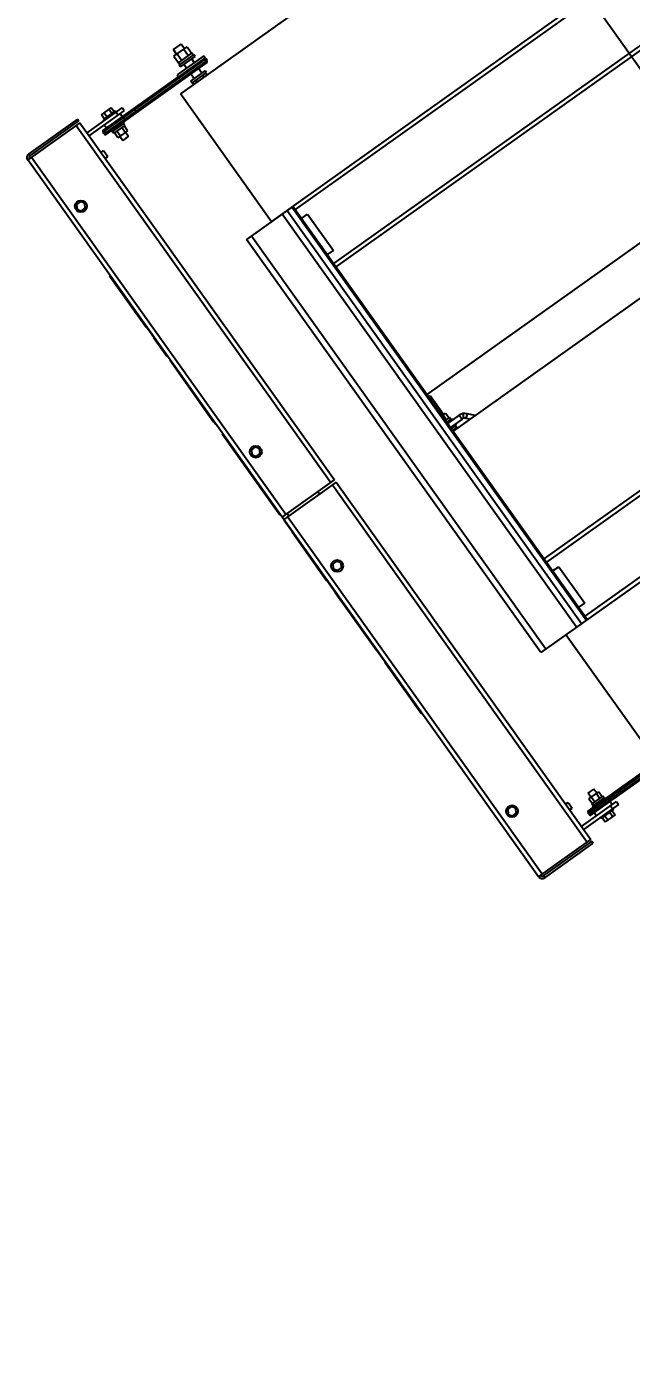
# Model space of a CAD drawing. Header units: feet. Extents: x 2321988 to 2329858, y 6722724 to 6730499.
# Drawn here: x 2326087.82 to 2326090.48, y 6726878.34 to 6726884.22 of the extents above; entities that cross this region are included whole.
import ezdxf

# ---------------------------------------------------------------- set-up
doc = ezdxf.new("R2010")
doc.units = ezdxf.units.FT
doc.header["$MEASUREMENT"] = 0
doc.header["$PDSIZE"] = 5
doc.layers.add('BESS Dimensions', color=3, linetype='Continuous')
doc.layers.add('C-BESS-EQUIPMENT', color=255, linetype='Continuous')
doc.styles.add('TG_DIMS', font='arial.ttf')
doc.dimstyles.new('TG-PROPOSED-ANNO', dxfattribs={"dimtxt": 0.1, "dimasz": 0.1, "dimexe": 0.05, "dimexo": 0.05, "dimgap": 0.02, "dimtad": 0, "dimtih": 1, "dimtoh": 1, "dimdsep": 46, "dimtxsty": 'TG_DIMS', "dimcen": 0, "dimclrd": 256, "dimclre": 256, "dimclrt": 256, "dimaunit": 1, "dimadec": 6, "dimazin": 2, "dimtfac": 1, "dimtofl": 0, "dimtmove": 1, "dimatfit": 3, "dimfxl": 1, "dimtolj": 1, "dimtzin": 0, "dimarcsym": 0})

# ---------------------------------------------------------------- blocks, each defined once
blk = doc.blocks.new('Midpoint Site Plan$0$A$Cc1a3344c')
at = {"linetype": 'Continuous'}
for p, q in [((2756.1, -1502.5), (2756.1, -2924.5)), ((2845, -1502.5), (2845, -2924.5)), ((2175.6, -1518.4), (2175.6, -2924.5)), ((2264.5, -1518.4), (2264.5, -2924.5)), ((1960, -1564.5), (1960, -2959.5)), ((2170, -1570.8), (2170, -2959.5)), ((2270, -1570.8), (2270, -2924.5)), ((2480, -1564.5), (2480, -2924.5)), ((2540.5, -1564.5), (2540.5, -2924.5)), ((2750.5, -1564.5), (2750.5, -2924.5)), ((2850.5, -1564.5), (2850.5, -3000.7)), ((2534.8, -2902.5), (2529, -2899.9)), ((2540.5, -2888.3), (2532.2, -2895.6)), ((2532.2, -2895.6), (2536.4, -2900.4)), ((2540.5, -2896.7), (2536.4, -2900.4)), ((1913.6, -2915.6), (1924.6, -2915.6)), ((1913.6, -2937.5), (1913.6, -2915.6)), ((1927.6, -2915.5), (1924.6, -2915.5)), ((1924.6, -2937.5), (1924.6, -2915.5)), ((1930.6, -2914.5), (1927.6, -2914.5)), ((1927.6, -2938.5), (1927.6, -2914.5)), ((1930.6, -2938.5), (1930.6, -2914.5)), ((1936.6, -2904.5), (1939.7, -2904.5)), ((1936.6, -2904.5), (1936.6, -2948.5)), ((1939.7, -2904.5), (1939.7, -2948.5)), ((1939.7, -2906.5), (1946.1, -2906.5)), ((1944.1, -2904.5), (1941.7, -2904.5)), ((1941.7, -3074), (1941.7, -2904.5)), ((1944.1, -2904.5), (1944.1, -3074)), ((1946.1, -2906.5), (1946.1, -3072)), ((1957.1, -2914.5), (1954.1, -2914.5)), ((1954.1, -2938.5), (1954.1, -2914.5)), ((1957.1, -2938.5), (1957.1, -2914.5)), ((1957.1, -2915.6), (1960, -2915.6)), ((2190, -2914.5), (2250, -2914.5)), ((2190, -2924.5), (2190, -2914.5)), ((2250, -2924.5), (2250, -2914.5)), ((2514.8, -2918.4), (2522.8, -2918.4)), ((2514.8, -2924.5), (2514.8, -2918.4)), ((2525.8, -2917.5), (2522.8, -2917.5)), ((2522.8, -2924.5), (2522.8, -2917.5)), ((2527.8, -2916.5), (2525.8, -2916.5)), ((2525.8, -2924.5), (2525.8, -2916.5)), ((2527.8, -2905.2), (2534.2, -2905.2)), ((2527.8, -2905.2), (2527.8, -2924.5)), ((2534.2, -2905.2), (2534.2, -2924.5)), ((2534.2, -2916.5), (2536.2, -2916.5)), ((2536.2, -2916.5), (2536.2, -2924.5)), ((2536.2, -2917.5), (2539.2, -2917.5)), ((2539.2, -2917.5), (2539.2, -2924.5)), ((2540.5, -2918.4), (2539.2, -2918.4)), ((2770.5, -2914.5), (2830.5, -2914.5)), ((2770.5, -2924.5), (2770.5, -2914.5)), ((2830.5, -2924.5), (2830.5, -2914.5)), ((3062.5, -3074), (3062.5, -2904.5)), ((3064.9, -2904.5), (3064.9, -3074)), ((3066.9, -3072), (3066.9, -2904.5)), ((1913.6, -2920.2), (1906.1, -2920.2)), ((1906.1, -2932.9), (1906.1, -2920.2)), ((1913.6, -2932.9), (1906.1, -2932.9)), ((1913.6, -2921), (1924.6, -2921)), ((1913.6, -2932), (1924.6, -2932)), ((1936.6, -2920.2), (1930.6, -2920.2)), ((1936.6, -2932.9), (1930.6, -2932.9)), ((1954.1, -2920.2), (1946.1, -2920.2)), ((1954.1, -2932.9), (1946.1, -2932.9)), ((1957.1, -2921), (1960, -2921)), ((1957.1, -2932), (1960, -2932)), ((2850.5, -2924.5), (2170.5, -2924.5)), ((2170.5, -2924.5), (2170.5, -3000.7)), ((2850.5, -2926.1), (2170.5, -2926.1)), ((2850.5, -2934.1), (2170.5, -2934.1)), ((2514.8, -2921.9), (2484.1, -2921.9)), ((2484.1, -2924.5), (2484.1, -2921.9)), ((2514.8, -2922.5), (2522.8, -2922.5)), ((2540.5, -2922.5), (2539.2, -2922.5)), ((1913.6, -2937.5), (1924.6, -2937.5)), ((1927.6, -2937.5), (1924.6, -2937.5)), ((1930.6, -2938.5), (1927.6, -2938.5)), ((1936.6, -2948.5), (1939.7, -2948.5)), ((1939.7, -3072), (1939.7, -2948.5)), ((1957.1, -2938.5), (1954.1, -2938.5)), ((1957.1, -2937.5), (1960, -2937.5)), ((2850.5, -2942.1), (2170.5, -2942.1)), ((2170.5, -2959.5), (1960, -2959.5)), ((3060.5, -2959.5), (2850.5, -2959.5)), ((3060.5, -3072), (3060.5, -2959.5)), ((2850.5, -2992.7), (2170.5, -2992.7)), ((2850.5, -3000.7), (2170.5, -3000.7)), ((1946.1, -3021.8), (1939.7, -3021.8)), ((3066.9, -3021.8), (3060.5, -3021.8)), ((1927.9, -3044), (1934.7, -3044)), ((1927.9, -3044), (1927.9, -3064)), ((1934.7, -3034), (1929.9, -3034)), ((1929.9, -3091.8), (1929.9, -3034)), ((1934.7, -3091.8), (1934.7, -3034)), ((1939.7, -3041), (1934.7, -3041)), ((1944.1, -3039.9), (1941.7, -3039.9)), ((1946.1, -3044), (1948.1, -3044)), ((1948.1, -3044), (1948.1, -3064)), ((3060.5, -3044), (3058.5, -3044)), ((3058.5, -3064), (3058.5, -3044)), ((3064.9, -3039.9), (3062.5, -3039.9)), ((3066.9, -3041), (3071.9, -3041)), ((3071.9, -3034), (3076.7, -3034)), ((3071.9, -3091.8), (3071.9, -3034)), ((3071.9, -3044), (3078.7, -3044)), ((3076.7, -3034), (3076.7, -3091.8)), ((3078.7, -3064), (3078.7, -3044)), ((1927.9, -3045.9), (1921.3, -3045.9)), ((1921.3, -3062.1), (1921.3, -3045.9)), ((1927.9, -3049.9), (1921.3, -3049.9)), ((1927.9, -3058), (1921.3, -3058)), ((1927.9, -3062.1), (1921.3, -3062.1)), ((1948.1, -3045), (1951.1, -3045)), ((1951.1, -3045), (1951.1, -3063)), ((1959.1, -3045.9), (1951.1, -3045.9)), ((1959.1, -3049.9), (1951.1, -3049.9)), ((1959.1, -3058), (1951.1, -3058)), ((1959.1, -3062.1), (1951.1, -3062.1)), ((1959.1, -3045.9), (1959.1, -3062.1)), ((1959.1, -3049.2), (1965.9, -3049.2)), ((1959.1, -3058.7), (1965.9, -3058.7)), ((1965.9, -3049.2), (1965.9, -3058.7)), ((3047.5, -3049.2), (3040.7, -3049.2)), ((3040.7, -3058.7), (3040.7, -3049.2)), ((3047.5, -3058.7), (3040.7, -3058.7)), ((3047.5, -3045.9), (3055.5, -3045.9)), ((3047.5, -3062.1), (3047.5, -3045.9)), ((3047.5, -3049.9), (3055.5, -3049.9)), ((3047.5, -3058), (3055.5, -3058)), ((3047.5, -3062.1), (3055.5, -3062.1)), ((3058.5, -3045), (3055.5, -3045)), ((3055.5, -3063), (3055.5, -3045)), ((3078.7, -3045.9), (3085.3, -3045.9)), ((3078.7, -3049.9), (3085.3, -3049.9)), ((3078.7, -3058), (3085.3, -3058)), ((3078.7, -3062.1), (3085.3, -3062.1)), ((3085.3, -3045.9), (3085.3, -3062.1)), ((1927.9, -3064), (1929.9, -3064)), ((1939.7, -3067), (1934.7, -3067)), ((1944.1, -3072.1), (1941.7, -3072.1)), ((1944.1, -3074), (1941.7, -3074)), ((1946.1, -3064), (1948.1, -3064)), ((1948.1, -3063), (1951.1, -3063)), ((3058.5, -3063), (3055.5, -3063)), ((3060.5, -3064), (3058.5, -3064)), ((3064.9, -3072.1), (3062.5, -3072.1)), ((3064.9, -3074), (3062.5, -3074)), ((3066.9, -3067), (3071.9, -3067)), ((3078.7, -3064), (3076.7, -3064)), ((1907.3, -3091.8), (1910.3, -3091.8)), ((1907.3, -3091.8), (1907.3, -3171.8)), ((1910.3, -3091.8), (1910.3, -3171.8)), ((1913.3, -3091.8), (2501.3, -3091.8)), ((1913.3, -3091.8), (1913.3, -3177.8)), ((1913.3, -3097.8), (2501.3, -3097.8)), ((1962.1, -3087.7), (1971.6, -3087.7)), ((1962.1, -3091.8), (1962.1, -3087.7)), ((1971.6, -3091.8), (1971.6, -3087.7)), ((2501.3, -3177.8), (2501.3, -3091.8)), ((2505.3, -3091.8), (3093.3, -3091.8)), ((2505.3, -3091.8), (2505.3, -3177.8)), ((2505.3, -3097.8), (3093.3, -3097.8)), ((3035.1, -3087.7), (3044.6, -3087.7)), ((3035.1, -3091.8), (3035.1, -3087.7)), ((3044.6, -3091.8), (3044.6, -3087.7)), ((3093.3, -3177.8), (3093.3, -3091.8)), ((3099.3, -3091.8), (3096.3, -3091.8)), ((3096.3, -3171.8), (3096.3, -3091.8)), ((3099.3, -3171.8), (3099.3, -3091.8)), ((2501.3, -3119), (2505.3, -3119)), ((2005.3, -3149.4), (1999.8, -3152.6)), ((2010.8, -3152.6), (2005.3, -3149.4)), ((2409.3, -3149.4), (2403.8, -3152.6)), ((2414.8, -3152.6), (2409.3, -3149.4)), ((2597.3, -3149.4), (2591.8, -3152.6)), ((2602.8, -3152.6), (2597.3, -3149.4)), ((3001.3, -3149.4), (2995.8, -3152.6)), ((3006.8, -3152.6), (3001.3, -3149.4)), ((1999.8, -3152.6), (1999.8, -3159)), ((1999.8, -3159), (2005.3, -3162.1)), ((2005.3, -3162.1), (2010.8, -3159)), ((2010.8, -3159), (2010.8, -3152.6)), ((2403.8, -3152.6), (2403.8, -3159)), ((2403.8, -3159), (2409.3, -3162.1)), ((2409.3, -3162.1), (2414.8, -3159)), ((2414.8, -3159), (2414.8, -3152.6)), ((2591.8, -3152.6), (2591.8, -3159)), ((2591.8, -3159), (2597.3, -3162.1)), ((2597.3, -3162.1), (2602.8, -3159)), ((2602.8, -3159), (2602.8, -3152.6)), ((2995.8, -3152.6), (2995.8, -3159)), ((2995.8, -3159), (3001.3, -3162.1)), ((3001.3, -3162.1), (3006.8, -3159)), ((3006.8, -3159), (3006.8, -3152.6)), ((1907.3, -3171.8), (1910.3, -3171.8)), ((2501.3, -3171.8), (1913.3, -3171.8)), ((2501.3, -3177.8), (1913.3, -3177.8)), ((2104, -3177.8), (2104, -3178.8)), ((2188.2, -3178.8), (2104, -3178.8)), ((2116.4, -3177.8), (2116.4, -3178.8)), ((2148.3, -3177.8), (2148.3, -3178.8)), ((2179.7, -3177.8), (2179.7, -3178.8)), ((2180.3, -3177.8), (2180.3, -3178.8)), ((2188.2, -3178.8), (2188.2, -3177.8)), ((2205.5, -3178.3), (2188.2, -3178.3)), ((2193.2, -3177.8), (2193.2, -3178.3)), ((2205.5, -3177.8), (2205.5, -3178.8)), ((2236.2, -3178.8), (2205.5, -3178.8)), ((2236.2, -3177.8), (2236.2, -3178.8)), ((2242.5, -3177.8), (2242.5, -3178.3)), ((2264.3, -3178.3), (2242.5, -3178.3)), ((2264.3, -3177.8), (2264.3, -3178.8)), ((2344.1, -3178.8), (2264.3, -3178.8)), ((2342.8, -3177.8), (2342.8, -3178.8)), ((2344.1, -3177.8), (2344.1, -3178.8)), ((2349, -3178.3), (2344.1, -3178.3)), ((2349, -3177.8), (2349, -3178.3)), ((2364.1, -3177.8), (2364.1, -3178.8)), ((2497.4, -3178.8), (2364.1, -3178.8)), ((2403.8, -3177.8), (2403.8, -3178.8)), ((2431.4, -3177.8), (2431.4, -3178.8)), ((2459.7, -3177.8), (2459.7, -3178.8)), ((2497.4, -3177.8), (2497.4, -3178.8)), ((2501.3, -3169.8), (2505.3, -3169.8)), ((2505.3, -3177.8), (2501.3, -3177.8)), ((3093.3, -3171.8), (2505.3, -3171.8)), ((3093.3, -3177.8), (2505.3, -3177.8)), ((2506.8, -3177.8), (2506.8, -3178.3)), ((2525.5, -3178.3), (2506.8, -3178.3)), ((2525.5, -3177.8), (2525.5, -3178.8)), ((2605.3, -3178.8), (2525.5, -3178.8)), ((2604, -3177.8), (2604, -3178.8)), ((2605.3, -3177.8), (2605.3, -3178.8)), ((2625.4, -3178.3), (2605.3, -3178.3)), ((2608.4, -3177.8), (2608.4, -3178.3)), ((2625.4, -3177.8), (2625.4, -3178.8)), ((2720.2, -3178.8), (2625.4, -3178.8)), ((2660.9, -3177.8), (2660.9, -3178.8)), ((2698.6, -3177.8), (2698.6, -3178.8)), ((2720.2, -3177.8), (2720.2, -3178.8)), ((2739.7, -3178.3), (2720.2, -3178.3)), ((2739.7, -3177.8), (2739.7, -3178.8)), ((2824, -3178.8), (2739.7, -3178.8)), ((2752.1, -3177.8), (2752.1, -3178.8)), ((2784, -3177.8), (2784, -3178.8)), ((2812.7, -3177.8), (2812.7, -3178.8)), ((2815.4, -3177.8), (2815.4, -3178.8)), ((2816.1, -3177.8), (2816.1, -3178.8)), ((2824, -3178.8), (2824, -3177.8)), ((3099.3, -3171.8), (3096.3, -3171.8))]:
    blk.add_line(p, q, dxfattribs=at)
for points in [[(1939.7, -3038.1), (1939.9, -3038.8), (1940.3, -3039.4), (1941, -3039.8), (1941.7, -3039.9)], [(1946.1, -3038.1), (1946, -3038.8), (1945.5, -3039.4), (1944.9, -3039.8), (1944.1, -3039.9)], [(3060.5, -3038.1), (3060.7, -3038.8), (3061.1, -3039.4), (3061.8, -3039.8), (3062.5, -3039.9)], [(3066.9, -3038.1), (3066.8, -3038.8), (3066.3, -3039.4), (3065.7, -3039.8), (3064.9, -3039.9)], [(1939.7, -3070.3), (1939.9, -3071), (1940.3, -3071.6), (1941, -3072), (1941.7, -3072.1)], [(1946.1, -3070.3), (1946, -3071), (1945.5, -3071.6), (1944.9, -3072), (1944.1, -3072.1)], [(3060.5, -3070.3), (3060.7, -3071), (3061.1, -3071.6), (3061.8, -3072), (3062.5, -3072.1)], [(3066.9, -3070.3), (3066.8, -3071), (3066.3, -3071.6), (3065.7, -3072), (3064.9, -3072.1)]]:
    blk.add_lwpolyline(points, dxfattribs=at)
for centre in [(2005.3, -3155.8), (2409.3, -3155.8), (2597.3, -3155.8), (3001.3, -3155.8)]:
    blk.add_circle(centre, 8, dxfattribs=at)
for centre, radius, start, end in [((2540.5, -2905.2), 12.7, 131, 180), ((2540.5, -2905.2), 6.35, 131, 180), ((1941.7, -2906.5), 2, 90, 180), ((1944.1, -2906.5), 2, 0, 90), ((1941.7, -3072), 2, 180, 270), ((1944.1, -3072), 2, 270, 0), ((3062.5, -3072), 2, 180, 270), ((3064.9, -3072), 2, 270, 0), ((1913.3, -3171.8), 6, 180, 270), ((1913.3, -3171.8), 3, 180, 270), ((3093.3, -3171.8), 6, 270, 0), ((3093.3, -3171.8), 3, 270, 0)]:
    blk.add_arc(centre, radius, start, end, dxfattribs=at)
blk = doc.blocks.new('*D109')
at = {"layer": 'BESS Dimensions', "lineweight": -2, "transparency": 16777216}
for p, q in [((2326125.1693, 6727002.8662), (2326110.2842, 6727023.7584)), ((2326105.0412, 6727013.8836), (2326040.7778, 6726968.0974)), ((2325956.6732, 6726908.1749), (2326020.9365, 6726953.961)), ((2325960.5127, 6726885.5523), (2325945.6276, 6726906.4444))]:
    blk.add_line(p, q, dxfattribs=at)
at = {"layer": 'BESS Dimensions', "transparency": 16777216}
for points in [[(2326104.0741, 6727015.241), (2326106.0083, 6727012.5262), (2326113.1855, 6727019.6862)], [(2325955.7061, 6726909.5323), (2325957.6403, 6726906.8175), (2325948.5289, 6726902.3723)]]:
    blk.add_solid(points, dxfattribs=at)
at = {"layer": 'Defpoints', "color": 0, "transparency": 16777216}
for p in [(2326128.0706, 6726998.7941), (2325948.5289, 6726902.3723), (2325963.414, 6726881.4801)]:
    blk.add_point(p, dxfattribs=at)
at = {"layer": 'BESS Dimensions', "transparency": 16777216, "insert": (2326030.8572, 6726961.0292), "char_height": 10, "attachment_point": 5, "style": 'TG_DIMS'}
blk.add_mtext("\\A1;202.17'", dxfattribs=at)

msp = doc.modelspace()

# ---------------------------------------------------------------- linework, layer by layer
at = {"layer": 'C-BESS-EQUIPMENT'}
msp.add_lwpolyline([(2326094.5737, 6726878.3406), (2326077.7461, 6726901.9591), (2326090.777, 6726911.2433), (2326107.6046, 6726887.6248)], close=True, dxfattribs=at)

# ---------------------------------------------------------------- block references
at = {"layer": 'C-BESS-EQUIPMENT', "xscale": 0.003280839895013123, "yscale": 0.003280839895013123, "zscale": 0.003280839895013123, "rotation": 305.4689808292026}
msp.add_blockref('Midpoint Site Plan$0$A$Cc1a3344c', (2326092.6753, 6726894.792), dxfattribs=at)

# ---------------------------------------------------------------- dimensions: what is measured, and where the dimension line sits
at = {"layer": 'BESS Dimensions'}
dim = msp.add_aligned_dim(p1=(2326128.0706, 6726998.7941), p2=(2325963.414, 6726881.4801), distance=-25.6525, dimstyle='TG-PROPOSED-ANNO', override={"dimscale": 50, "dimpost": "'"}, dxfattribs=at)
dim.commit()
dim.dimension.update_dxf_attribs({"geometry": '*D109', "text_midpoint": (2326030.8572, 6726961.0292)})

doc.saveas('drawing.dxf')
